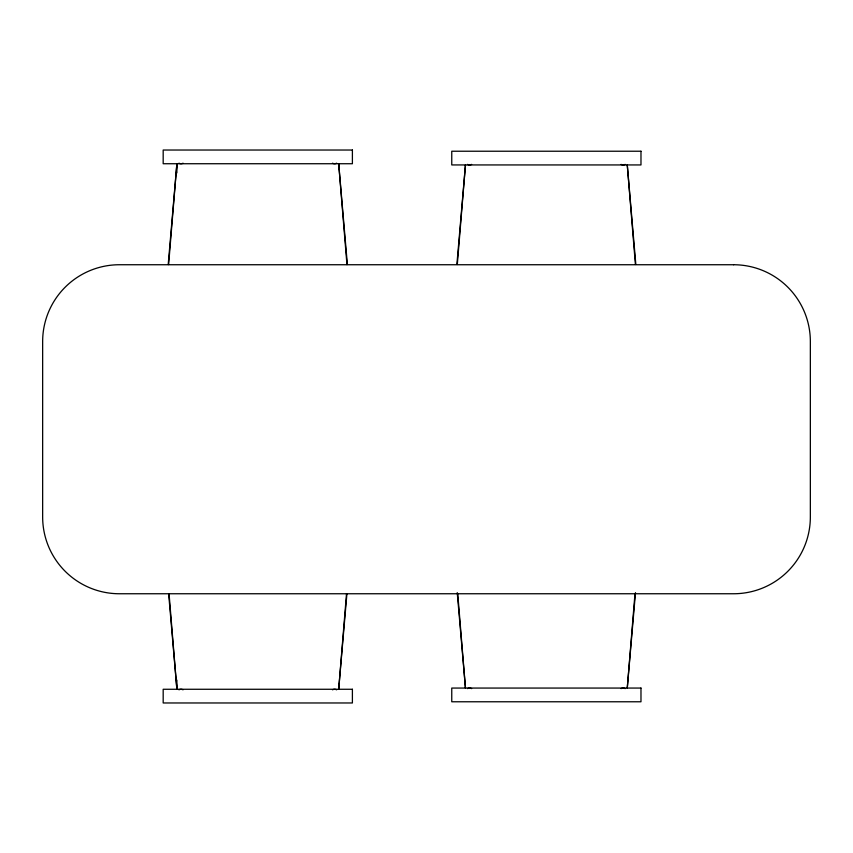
<?xml version="1.0" encoding="UTF-8"?>
<svg xmlns="http://www.w3.org/2000/svg" width="853" height="853" viewBox="0 0 853 853"><rect width="100%" height="100%" fill="white"/><g stroke="black" fill="none" stroke-linecap="round" stroke-linejoin="round"><path stroke-width="1.28" d="M168.617 264.611L176.891 163.733L176.891 172.903M338.684 684.085L338.684 689.395L346.521 593.699M457.304 264.494L465.461 164.938L456.899 264.334M634.984 593.816L627.264 688.062L635.485 592.643M168.212 264.451L176.891 163.733M338.684 689.267L346.915 593.848M635.826 264.334L627.264 164.938L635.421 264.494M457.24 592.643L465.461 688.062L457.741 593.816M338.684 168.915L338.684 163.605L347.374 264.451M168.659 593.848L176.891 689.267L176.891 680.097M338.684 163.733L346.958 264.611M169.054 593.699L176.891 689.267M183.054 163.19A4.116 4.116 0 0 1 178.949 163.19M336.636 163.19A4.116 4.116 0 0 1 332.521 163.19M471.634 164.394A4.116 4.116 0 0 1 467.519 164.394M625.206 164.394A4.116 4.116 0 0 1 621.091 164.394M332.521 689.81A4.116 4.116 0 0 1 336.636 689.81M621.091 688.606A4.116 4.116 0 0 1 625.206 688.606M467.519 688.606A4.116 4.116 0 0 1 471.634 688.606M178.949 689.81A4.116 4.116 0 0 1 183.054 689.81M352.396 150.032L163.179 150.032L163.179 163.733L352.396 163.733L352.396 150.032M640.976 151.226L451.759 151.226L451.759 164.938L640.976 164.938L640.976 151.226M733.58 264.739L119.42 264.739A76.77 76.77 0 0 0 42.65 341.509L42.65 516.982A76.77 76.77 0 0 0 119.42 593.752L733.58 593.752A76.77 76.77 0 0 0 810.35 516.982L810.35 341.509A76.77 76.77 0 0 0 733.58 264.739M640.976 688.062L451.759 688.062L451.759 701.774L640.976 701.774L640.976 688.062M352.396 689.267L163.179 689.267L163.179 702.968L352.396 702.968L352.396 689.267"/></g></svg>
